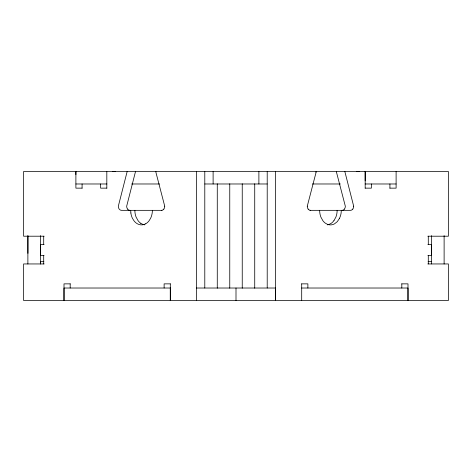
<?xml version="1.0" encoding="UTF-8"?>
<svg xmlns="http://www.w3.org/2000/svg" width="472" height="472" viewBox="0 0 472 472"><rect width="100%" height="100%" fill="white"/><g stroke="black" fill="none" stroke-linecap="round" stroke-linejoin="round"><path stroke-width="0.71" d="M43.701 244.531L43.707 236.207M170.303 283.861L170.303 300.505L170.303 288.02M275.565 171.495L275.565 300.505L275.565 288.02L196.435 288.02M365.18 180.859L365.18 171.495L365.18 188.145M428.293 263.948L428.299 255.629M127.169 171.495L118.33 206.175A4.165 3.103 -89.9 0 0 119.239 209.12L120.289 210.046L121.422 210.335L161.943 210.335M135.523 171.495L126.685 206.175A4.171 3.092 89.8 0 0 127.593 209.114M341.297 210.335L341.114 212.99A14.65 10.838 -89.8 0 1 339.492 218.27M307.278 206.175L315.992 172.681M339.533 218.306L337.297 221.645L334.459 223.881A14.549 10.809 -89.9 0 1 327.497 224.347L325.503 223.274A14.237 10.561 89.8 0 1 322.824 220.625L320.86 217.026A14.549 10.809 -89.9 0 1 319.662 210.329M333.952 220.63L335.911 217.026A14.543 10.838 90 0 0 337.138 210.335M163.813 209.12L162.763 210.046L161.63 210.335M344.407 209.12L343.362 210.046L342.224 210.335M352.761 209.12L351.717 210.046L350.578 210.335L310.057 210.335M145.512 223.881L146.497 223.274A14.237 10.561 -89.8 0 0 149.176 220.625L150.586 218.306A14.608 10.891 89.8 0 0 152.385 210.335M112.389 171.495L115.174 171.495M356.826 171.495L359.611 171.495M75.898 183.98L106.902 183.98M131.629 183.98L159.577 183.98M204.789 183.98L267.211 183.98M312.364 183.98L340.377 183.98M365.098 183.98L396.108 183.98M82.157 188.145L75.892 188.145L75.892 171.495L75.898 174.616M106.902 188.145L100.636 188.145L100.636 183.98M365.098 188.145L371.364 188.145L371.364 183.98M389.842 188.145L396.108 188.145L396.108 171.495M44.161 236.207L23.6 236.207L23.6 171.495L448.4 171.495L448.4 236.207L427.838 236.207M44.091 244.531L40.61 244.531L40.61 255.629L44.091 255.629M427.909 244.531L431.39 244.531L431.39 255.629L427.909 255.629M43.878 261.665L40.409 261.665L40.409 263.86M428.128 261.665L431.591 261.665M44.161 263.948L23.6 263.948L23.6 300.505L448.4 300.505L448.4 263.948L427.838 263.948M70.269 283.861L64.003 283.861L64.003 300.505L64.003 288.02L170.386 288.02M170.386 283.861L164.12 283.861L164.12 288.02M301.614 283.861L307.88 283.861L307.88 288.02M401.731 283.861L407.997 283.861L407.997 300.505L407.997 288.02L301.614 288.02M310.369 210.335L309.237 210.046L308.187 209.12M129.776 210.335L128.638 210.046L127.593 209.12M140.733 223.274L142.727 224.342A14.561 10.821 89.9 0 0 144.733 224.837M353.67 206.175L344.831 171.495M164.722 206.175L156.008 172.681A4.136 3.05 89.9 0 1 155.89 171.495M130.703 210.335L130.886 212.99M336.477 171.495L336.483 171.796M428.293 236.207L428.299 244.531M43.701 255.629L43.707 263.948M444.117 235.611L444.117 263.995M431.632 235.611L431.632 263.948M401.814 283.861L401.814 288.02M389.919 183.98L389.919 188.145M301.697 283.861L301.697 300.505M267.211 171.495L267.211 288.02M258.886 171.495L258.886 183.98M254.727 183.803L254.727 288.203M242.242 183.803L242.242 288.203M236 288.02L236 300.505M229.758 183.803L229.758 288.203M217.273 183.803L217.273 288.203M213.114 171.495L213.114 183.98M204.789 171.495L204.789 288.02M196.435 171.495L196.435 300.505M106.82 171.495L106.82 188.145M82.081 183.98L82.081 188.145M70.186 283.861L70.186 288.02M40.368 235.611L40.368 263.948M27.925 236L27.925 253.34M27.883 235.611L27.883 263.995M316.075 171.495A4.077 3.009 -89.9 0 1 315.957 172.669M308.187 209.114A4.165 3.097 90 0 1 307.284 206.175M353.664 206.175A4.171 3.092 -89.8 0 1 352.761 209.114M344.407 209.12A4.183 3.097 -89.8 0 0 345.315 206.175L336.607 172.681A4.095 3.05 90 0 1 336.495 171.796M333.94 220.619A14.243 10.567 -89.8 0 1 331.267 223.262L329.273 224.342A14.561 10.821 -89.9 0 1 327.267 224.837M164.716 206.175A4.165 3.097 -90 0 1 163.813 209.114M130.856 212.996A14.65 10.921 -89.9 0 0 132.449 218.324L133.871 220.63A14.237 10.573 89.9 0 0 136.555 223.28L137.541 223.881A14.561 10.832 -89.6 0 0 145.506 223.858M134.862 210.335A14.543 10.838 -90 0 0 136.078 217.031L138.048 220.63A14.243 10.585 -90 0 0 140.727 223.28"/></g></svg>
